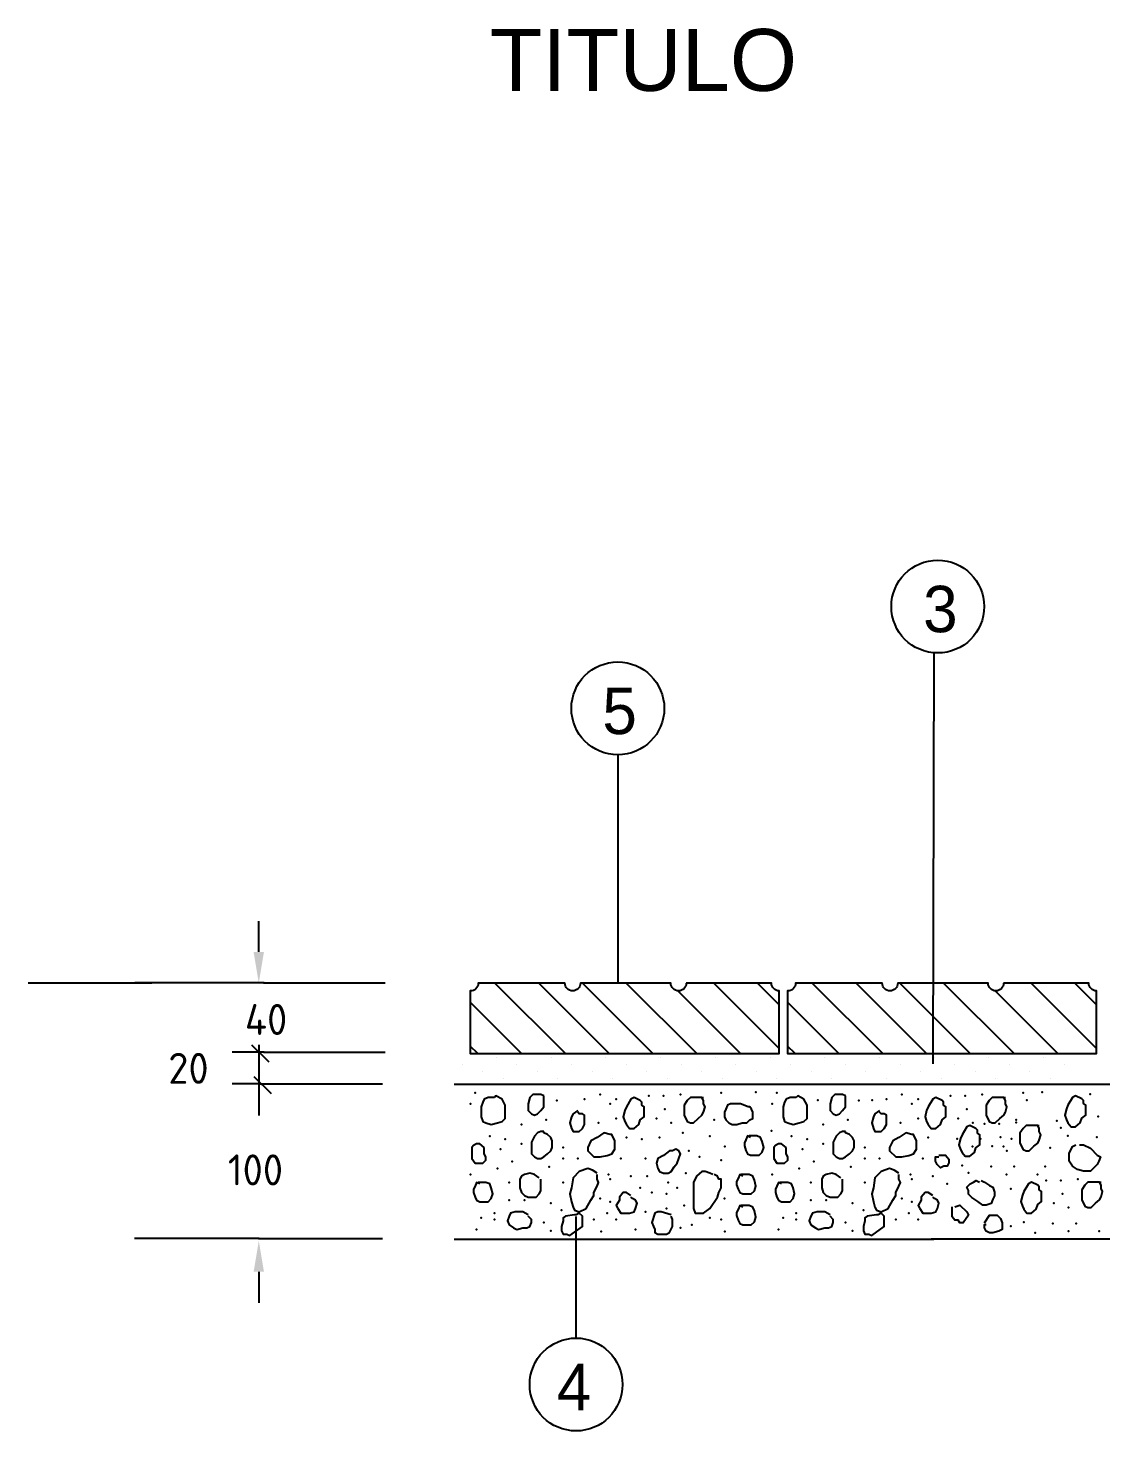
# Model space of a CAD drawing. Extents: x 20.4 to 32.7, y 14.4 to 24.5.
# Drawn here: x 20.439 to 23.905, y 19.952 to 24.485 of the extents above; entities that cross this region are included whole.
import ezdxf

# ---------------------------------------------------------------- set-up
doc = ezdxf.new("R2010")
doc.units = 0
doc.header["$LTSCALE"] = 0.3
doc.header["$MEASUREMENT"] = 0
doc.layers.get('0').update_dxf_attribs({"linetype": 'CONTINUOUS'})
for name, color, linetype in [('C', 7, 'CONTINUOUS'), ('HORMIGON', 7, 'CONTINUOUS'), ('P', 7, 'CONTINUOUS'), ('PANOT', 1, 'CONTINUOUS'), ('TEXTO', 7, 'CONTINUOUS')]:
    doc.layers.add(name, color=color, linetype=linetype)
doc.styles.add('DIN', font='DIN')
doc.styles.add('HELV', font='HELV')
doc.styles.add('LEROY', font='LEROY')

# ---------------------------------------------------------------- blocks, each defined once
blk = doc.blocks.new('*X6')
at = {"color": 0}
for p, q in [((20.855, 6.45831), (20.89719, 6.5005)), ((20.855, 6.48659), (20.86891, 6.5005)), ((20.90826, 6.455), (20.95376, 6.5005)), ((20.92498, 6.5), (20.92547, 6.5005)), ((20.93655, 6.455), (20.98204, 6.5005)), ((20.96483, 6.455), (21.01033, 6.5005)), ((20.99312, 6.455), (21.03861, 6.5005)), ((20.87998, 6.455), (20.9205, 6.49552)), ((21.0214, 6.455), (21.05455, 6.48815)), ((21.04968, 6.455), (21.05455, 6.45987))]:
    blk.add_line(p, q, dxfattribs=at)
blk = doc.blocks.new('PANOT', base_point=(20.855, 6.455))
at = {"layer": 'PANOT'}
blk.add_lwpolyline([(20.915, 6.5005, 1), (20.925, 6.5005), (20.98344, 6.5005, 1), (20.99344, 6.5005), (21.04936, 6.5005, 0.425776), (21.05455, 6.4955), (21.05455, 6.455), (20.855, 6.455), (20.855, 6.4955, 0.414214), (20.86, 6.5005)], format="xyb", close=True, dxfattribs=at)
blk.add_blockref('*X6', (0, 0))
blk = doc.blocks.new('*X8')
at = {"color": 0}
for p, q in [((20.85523, 6.44793), (20.85523, 6.44793)), ((20.87733, 6.45235), (20.87733, 6.45235)), ((20.89059, 6.44793), (20.89059, 6.44793)), ((20.91268, 6.45235), (20.91268, 6.45235)), ((20.92594, 6.44793), (20.92594, 6.44793)), ((20.94804, 6.45235), (20.94804, 6.45235)), ((20.9613, 6.44793), (20.9613, 6.44793)), ((20.98339, 6.45235), (20.98339, 6.45235)), ((20.99665, 6.44793), (20.99665, 6.44793)), ((21.01875, 6.45235), (21.01875, 6.45235)), ((21.03201, 6.44793), (21.03201, 6.44793)), ((21.0541, 6.45235), (21.0541, 6.45235)), ((21.06736, 6.44793), (21.06736, 6.44793)), ((21.08946, 6.45235), (21.08946, 6.45235)), ((21.10272, 6.44793), (21.10272, 6.44793)), ((21.12482, 6.45235), (21.12482, 6.45235)), ((21.13807, 6.44793), (21.13807, 6.44793)), ((21.16017, 6.45235), (21.16017, 6.45235)), ((21.17343, 6.44793), (21.17343, 6.44793)), ((21.19553, 6.45235), (21.19553, 6.45235)), ((21.20878, 6.44793), (21.20878, 6.44793)), ((21.23088, 6.45235), (21.23088, 6.45235)), ((21.24414, 6.44793), (21.24414, 6.44793)), ((20.86849, 6.44351), (20.86849, 6.44351)), ((20.88175, 6.43909), (20.88175, 6.43909)), ((20.90384, 6.44351), (20.90384, 6.44351)), ((20.9171, 6.43909), (20.9171, 6.43909)), ((20.9392, 6.44351), (20.9392, 6.44351)), ((20.95246, 6.43909), (20.95246, 6.43909)), ((20.97455, 6.44351), (20.97455, 6.44351)), ((20.98781, 6.43909), (20.98781, 6.43909)), ((21.00991, 6.44351), (21.00991, 6.44351)), ((21.02317, 6.43909), (21.02317, 6.43909)), ((21.04527, 6.44351), (21.04527, 6.44351)), ((21.05852, 6.43909), (21.05852, 6.43909)), ((21.08062, 6.44351), (21.08062, 6.44351)), ((21.09388, 6.43909), (21.09388, 6.43909)), ((21.11598, 6.44351), (21.11598, 6.44351)), ((21.12923, 6.43909), (21.12923, 6.43909)), ((21.15133, 6.44351), (21.15133, 6.44351)), ((21.16459, 6.43909), (21.16459, 6.43909)), ((21.18669, 6.44351), (21.18669, 6.44351)), ((21.19995, 6.43909), (21.19995, 6.43909)), ((21.22204, 6.44351), (21.22204, 6.44351)), ((21.2353, 6.43909), (21.2353, 6.43909))]:
    blk.add_line(p, q, dxfattribs=at)

msp = doc.modelspace()

# ---------------------------------------------------------------- linework, layer by layer
at = {"color": 0, "linetype": 'ByBlock'}
msp.add_line((20.4392, 21.39945), (20.8392, 21.39945), dxfattribs=at)
for points in [[(21.94545, 21.02932), (21.9255, 21.02932), (21.91304, 21.02433), (21.90805, 21.01436), (21.90307, 20.9994), (21.90307, 20.96699), (21.90805, 20.95203), (21.91802, 20.94705), (21.93548, 20.94206), (21.95542, 20.94705), (21.97038, 20.95203), (21.98035, 20.962), (21.98035, 21.00439), (21.97038, 21.02433), (21.95043, 21.0343), (21.94545, 21.02932)], [(22.105, 21.0343), (22.09503, 21.03929), (22.0701, 21.03929), (22.06012, 21.02932), (22.05514, 21.00937), (22.05514, 20.98693), (22.06511, 20.97696), (22.07508, 20.97198), (22.08505, 20.97696), (22.09503, 20.98693), (22.105, 20.9994), (22.105, 21.0343)], [(22.92045, 21.02932), (22.9005, 21.02932), (22.88804, 21.02433), (22.88305, 21.01436), (22.87807, 20.9994), (22.87807, 20.96699), (22.88305, 20.95203), (22.89302, 20.94705), (22.91048, 20.94206), (22.93042, 20.94705), (22.94538, 20.95203), (22.95535, 20.962), (22.95535, 21.00439), (22.94538, 21.02433), (22.92543, 21.0343), (22.92045, 21.02932)], [(23.08, 21.0343), (23.07003, 21.03929), (23.0451, 21.03929), (23.03512, 21.02932), (23.03014, 21.00937), (23.03014, 20.98693), (23.04011, 20.97696), (23.05008, 20.97198), (23.06005, 20.97696), (23.07003, 20.98693), (23.08, 20.9994), (23.08, 21.0343)], [(23.84303, 21.02482), (23.82309, 21.03479), (23.81312, 21.0298), (23.79816, 21.00487), (23.79317, 20.99241), (23.78819, 20.97246), (23.79317, 20.9575), (23.79816, 20.94753), (23.80813, 20.93507), (23.82309, 20.93507), (23.83805, 20.94753), (23.84303, 20.96249), (23.8555, 20.97246), (23.8555, 21.00487), (23.84802, 21.00986), (23.84802, 21.01983), (23.84303, 21.02482)], [(22.21469, 20.98693), (22.19973, 20.97696), (22.19475, 20.96699), (22.18976, 20.94705), (22.19475, 20.92959), (22.19973, 20.91962), (22.21968, 20.91962), (22.22965, 20.92959), (22.23713, 20.94206), (22.23713, 20.97198), (22.22965, 20.97696), (22.21968, 20.97696), (22.21469, 20.98195)], [(22.41662, 21.01934), (22.39668, 21.02932), (22.38671, 21.02433), (22.37175, 20.9994), (22.36676, 20.98693), (22.36178, 20.96699), (22.36676, 20.95203), (22.37175, 20.94206), (22.38172, 20.92959), (22.39668, 20.92959), (22.41164, 20.94206), (22.41662, 20.95702), (22.42909, 20.96699), (22.42909, 20.9994), (22.42161, 21.00439), (22.42161, 21.01436), (22.41662, 21.01934)], [(22.61606, 21.02932), (22.57867, 21.02932), (22.56869, 21.01934), (22.55872, 21.00439), (22.55872, 20.97198), (22.56869, 20.95203), (22.57867, 20.94705), (22.58864, 20.94705), (22.6036, 20.962), (22.61606, 20.97198), (22.62105, 20.98195), (22.62603, 20.9994), (22.62105, 21.00937), (22.62105, 21.01934), (22.61606, 21.02932), (22.62105, 21.02932)], [(22.76564, 20.9994), (22.74071, 21.00937), (22.7083, 21.00937), (22.69833, 21.00439), (22.69334, 20.99192), (22.68836, 20.98195), (22.68836, 20.96699), (22.69334, 20.95702), (22.70332, 20.94705), (22.71329, 20.94206), (22.72825, 20.94206), (22.7457, 20.94705), (22.76065, 20.94705), (22.77063, 20.95702), (22.7806, 20.962), (22.7806, 20.98195), (22.77561, 20.99192), (22.77063, 20.9994), (22.76564, 20.9994)], [(23.18969, 20.98693), (23.17473, 20.97696), (23.16975, 20.96699), (23.16476, 20.94705), (23.16975, 20.92959), (23.17473, 20.91962), (23.19468, 20.91962), (23.20465, 20.92959), (23.21213, 20.94206), (23.21213, 20.97198), (23.20465, 20.97696), (23.19468, 20.97696), (23.18969, 20.98195)], [(23.39162, 21.01934), (23.37168, 21.02932), (23.36171, 21.02433), (23.34675, 20.9994), (23.34176, 20.98693), (23.33678, 20.96699), (23.34176, 20.95203), (23.34675, 20.94206), (23.35672, 20.92959), (23.37168, 20.92959), (23.38664, 20.94206), (23.39162, 20.95702), (23.40409, 20.96699), (23.40409, 20.9994), (23.39661, 21.00439), (23.39661, 21.01436), (23.39162, 21.01934)], [(23.59106, 21.02932), (23.55367, 21.02932), (23.54369, 21.01934), (23.53372, 21.00439), (23.53372, 20.97198), (23.54369, 20.95203), (23.55367, 20.94705), (23.56364, 20.94705), (23.5786, 20.962), (23.59106, 20.97198), (23.59605, 20.98195), (23.60103, 20.9994), (23.59605, 21.00937), (23.59605, 21.01934), (23.59106, 21.02932), (23.59605, 21.02932)], [(22.105, 20.91962), (22.09503, 20.91962), (22.08505, 20.91464), (22.07508, 20.90466), (22.06511, 20.88472), (22.06511, 20.84733), (22.07508, 20.83735), (22.08505, 20.83237), (22.09503, 20.83237), (22.105, 20.83735), (22.11746, 20.84733), (22.12744, 20.8573), (22.13242, 20.86727), (22.13242, 20.88971), (22.12744, 20.89968), (22.11746, 20.90965), (22.105, 20.91464), (22.105, 20.91962)], [(22.3194, 20.90965), (22.29945, 20.91464), (22.27701, 20.89968), (22.25707, 20.88971), (22.2471, 20.86727), (22.2471, 20.8573), (22.26704, 20.83735), (22.28699, 20.83735), (22.30942, 20.84234), (22.32438, 20.84733), (22.33435, 20.86228), (22.33435, 20.88971), (22.32438, 20.90965), (22.3194, 20.90965)], [(22.77308, 20.9001), (22.76311, 20.90508), (22.75812, 20.89262), (22.75314, 20.88265), (22.75314, 20.87267), (22.75812, 20.85772), (22.76311, 20.84774), (22.77308, 20.84276), (22.8005, 20.84276), (22.81048, 20.85273), (22.81546, 20.86769), (22.81048, 20.88763), (22.80549, 20.9001), (22.79302, 20.90508), (22.76809, 20.90508)], [(23.08, 20.91962), (23.07003, 20.91962), (23.06005, 20.91464), (23.05008, 20.90466), (23.04011, 20.88472), (23.04011, 20.84733), (23.05008, 20.83735), (23.06005, 20.83237), (23.07003, 20.83237), (23.08, 20.83735), (23.09246, 20.84733), (23.10244, 20.8573), (23.10742, 20.86727), (23.10742, 20.88971), (23.10244, 20.89968), (23.09246, 20.90965), (23.08, 20.91464), (23.08, 20.91962)], [(23.2944, 20.90965), (23.27445, 20.91464), (23.25201, 20.89968), (23.23207, 20.88971), (23.2221, 20.86727), (23.2221, 20.8573), (23.24204, 20.83735), (23.26199, 20.83735), (23.28442, 20.84234), (23.29938, 20.84733), (23.30935, 20.86228), (23.30935, 20.88971), (23.29938, 20.90965), (23.2944, 20.90965)], [(23.50106, 20.92906), (23.48111, 20.93903), (23.47114, 20.93405), (23.45618, 20.90912), (23.4512, 20.89665), (23.44621, 20.87671), (23.4512, 20.86175), (23.45618, 20.85178), (23.46615, 20.83931), (23.48111, 20.83931), (23.49607, 20.85178), (23.50106, 20.86673), (23.51352, 20.87671), (23.51352, 20.90912), (23.50604, 20.9141), (23.50604, 20.92407), (23.50106, 20.92906)], [(23.70049, 20.93903), (23.6631, 20.93903), (23.65313, 20.92906), (23.64316, 20.9141), (23.64316, 20.88169), (23.65313, 20.86175), (23.6631, 20.85676), (23.67307, 20.85676), (23.68803, 20.87172), (23.70049, 20.88169), (23.70548, 20.89166), (23.71047, 20.90912), (23.70548, 20.91909), (23.70548, 20.92906), (23.70049, 20.93903), (23.70548, 20.93903)], [(21.91304, 20.86727), (21.89808, 20.87973), (21.88811, 20.87973), (21.87814, 20.87475), (21.87315, 20.86727), (21.87315, 20.83237), (21.88312, 20.81741), (21.90805, 20.81741), (21.91802, 20.82738), (21.91802, 20.83735), (21.91304, 20.84733), (21.91304, 20.86727)], [(22.51136, 20.8573), (22.49141, 20.84234), (22.47396, 20.83237), (22.46897, 20.81741), (22.47396, 20.79996), (22.47895, 20.78999), (22.49141, 20.785), (22.50637, 20.785), (22.51634, 20.78999), (22.52631, 20.80494), (22.53629, 20.81741), (22.54626, 20.84733), (22.54127, 20.8573), (22.5313, 20.86228), (22.52133, 20.8573), (22.51136, 20.8573), (22.50637, 20.85231)], [(22.88804, 20.86727), (22.87308, 20.87973), (22.86311, 20.87973), (22.85314, 20.87475), (22.84815, 20.86727), (22.84815, 20.83237), (22.85812, 20.81741), (22.88305, 20.81741), (22.89302, 20.82738), (22.89302, 20.83735), (22.88804, 20.84733), (22.88804, 20.86727)], [(22.09004, 20.77004), (22.07508, 20.78001), (22.06012, 20.785), (22.04267, 20.78001), (22.0327, 20.77503), (22.02772, 20.76506), (22.02772, 20.73763), (22.0327, 20.72267), (22.04267, 20.7127), (22.05514, 20.70772), (22.08007, 20.70772), (22.09004, 20.71769), (22.09503, 20.72766), (22.09503, 20.76506)], [(22.27701, 20.785), (22.26206, 20.79497), (22.2471, 20.79996), (22.21968, 20.78999), (22.19973, 20.77004), (22.19475, 20.73763), (22.18976, 20.71769), (22.19475, 20.69276), (22.19973, 20.67531), (22.20472, 20.66533), (22.21968, 20.66035), (22.24211, 20.67032), (22.25707, 20.69774), (22.26704, 20.7127), (22.26704, 20.72267), (22.27701, 20.74262), (22.282, 20.75508), (22.27701, 20.76506), (22.27701, 20.78001)], [(22.65096, 20.78001), (22.64099, 20.785), (22.62603, 20.78999), (22.61606, 20.78999), (22.59861, 20.77503), (22.58864, 20.75508), (22.58864, 20.67032), (22.59362, 20.65536), (22.62105, 20.65536), (22.64099, 20.67032), (22.66592, 20.70772), (22.67091, 20.72267), (22.67839, 20.73763), (22.67839, 20.76506), (22.67091, 20.76506), (22.66592, 20.77503), (22.65595, 20.78001)], [(22.74808, 20.7751), (22.73811, 20.78008), (22.73312, 20.76762), (22.72814, 20.75765), (22.72814, 20.74767), (22.73312, 20.73272), (22.73811, 20.72274), (22.74808, 20.71776), (22.7755, 20.71776), (22.78548, 20.72773), (22.79046, 20.74269), (22.78548, 20.76263), (22.78049, 20.7751), (22.76802, 20.78008), (22.74309, 20.78008)], [(23.06504, 20.77004), (23.05008, 20.78001), (23.03512, 20.785), (23.01767, 20.78001), (23.0077, 20.77503), (23.00272, 20.76506), (23.00272, 20.73763), (23.0077, 20.72267), (23.01767, 20.7127), (23.03014, 20.70772), (23.05507, 20.70772), (23.06504, 20.71769), (23.07003, 20.72766), (23.07003, 20.76506)], [(23.25201, 20.785), (23.23706, 20.79497), (23.2221, 20.79996), (23.19468, 20.78999), (23.17473, 20.77004), (23.16975, 20.73763), (23.16476, 20.71769), (23.16975, 20.69276), (23.17473, 20.67531), (23.17972, 20.66533), (23.19468, 20.66035), (23.21711, 20.67032), (23.23207, 20.69774), (23.24204, 20.7127), (23.24204, 20.72267), (23.25201, 20.74262), (23.257, 20.75508), (23.25201, 20.76506), (23.25201, 20.78001)], [(21.89808, 20.7501), (21.88811, 20.75508), (21.88312, 20.74262), (21.87814, 20.73265), (21.87814, 20.72267), (21.88312, 20.70772), (21.88811, 20.69774), (21.89808, 20.69276), (21.9255, 20.69276), (21.93548, 20.70273), (21.94046, 20.71769), (21.93548, 20.73763), (21.93049, 20.7501), (21.91802, 20.75508), (21.89309, 20.75508)], [(22.38671, 20.7127), (22.37175, 20.72267), (22.36178, 20.72267), (22.34931, 20.70772), (22.34931, 20.69774), (22.33934, 20.68029), (22.34433, 20.67032), (22.3543, 20.65536), (22.38172, 20.65536), (22.39668, 20.66035), (22.40166, 20.67032), (22.40665, 20.68777), (22.40166, 20.69774), (22.39169, 20.70273), (22.38671, 20.70772)], [(22.87308, 20.7501), (22.86311, 20.75508), (22.85812, 20.74262), (22.85314, 20.73265), (22.85314, 20.72267), (22.85812, 20.70772), (22.86311, 20.69774), (22.87308, 20.69276), (22.9005, 20.69276), (22.91048, 20.70273), (22.91546, 20.71769), (22.91048, 20.73763), (22.90549, 20.7501), (22.89302, 20.75508), (22.86809, 20.75508)], [(23.36171, 20.7127), (23.34675, 20.72267), (23.33678, 20.72267), (23.32431, 20.70772), (23.32431, 20.69774), (23.31434, 20.68029), (23.31933, 20.67032), (23.3293, 20.65536), (23.35672, 20.65536), (23.37168, 20.66035), (23.37666, 20.67032), (23.38165, 20.68777), (23.37666, 20.69774), (23.36669, 20.70273), (23.36171, 20.70772)], [(23.70077, 20.74576), (23.68083, 20.75573), (23.67085, 20.75074), (23.6559, 20.72581), (23.65091, 20.71335), (23.64592, 20.6934), (23.65091, 20.67844), (23.6559, 20.66847), (23.66587, 20.65601), (23.68083, 20.65601), (23.69578, 20.66847), (23.70077, 20.68343), (23.71324, 20.6934), (23.71324, 20.72581), (23.70576, 20.7308), (23.70576, 20.74077), (23.70077, 20.74576)], [(23.90021, 20.75573), (23.86281, 20.75573), (23.85284, 20.74576), (23.84287, 20.7308), (23.84287, 20.69839), (23.85284, 20.67844), (23.86281, 20.67346), (23.87279, 20.67346), (23.88774, 20.68842), (23.90021, 20.69839), (23.9052, 20.70836), (23.91018, 20.72581), (23.9052, 20.73578), (23.9052, 20.74576), (23.90021, 20.75573), (23.9052, 20.75573)], [(22.74808, 20.6751), (22.73811, 20.68008), (22.73312, 20.66762), (22.72814, 20.65765), (22.72814, 20.64767), (22.73312, 20.63272), (22.73811, 20.62274), (22.74808, 20.61776), (22.7755, 20.61776), (22.78548, 20.62773), (22.79046, 20.64269), (22.78548, 20.66263), (22.78049, 20.6751), (22.76802, 20.68008), (22.74309, 20.68008)], [(22.05514, 20.65038), (22.03769, 20.66035), (22.01276, 20.66035), (21.9978, 20.65536), (21.99281, 20.64539), (21.98783, 20.63043), (21.99281, 20.61797), (22.00777, 20.60799), (22.01774, 20.60301), (22.03769, 20.60799), (22.05015, 20.60799), (22.06012, 20.61298), (22.06511, 20.62545), (22.06511, 20.63542), (22.05514, 20.64539)], [(22.20472, 20.65038), (22.1748, 20.64539), (22.16732, 20.6404), (22.16732, 20.63043), (22.16234, 20.61298), (22.16234, 20.59802), (22.16732, 20.58805), (22.17979, 20.58805), (22.18976, 20.58306), (22.22965, 20.61298), (22.22965, 20.64539), (22.21968, 20.65536), (22.2097, 20.65038), (22.20472, 20.65038)], [(22.51634, 20.65038), (22.48393, 20.66035), (22.47396, 20.66035), (22.46399, 20.65536), (22.45402, 20.62545), (22.459, 20.61298), (22.46399, 20.60301), (22.46399, 20.59304), (22.47396, 20.58805), (22.50138, 20.58805), (22.51136, 20.59304), (22.52133, 20.61298), (22.52133, 20.63542), (22.51634, 20.64539)], [(23.03014, 20.65038), (23.01269, 20.66035), (22.98776, 20.66035), (22.9728, 20.65536), (22.96781, 20.64539), (22.96283, 20.63043), (22.96781, 20.61797), (22.98277, 20.60799), (22.99274, 20.60301), (23.01269, 20.60799), (23.02515, 20.60799), (23.03512, 20.61298), (23.04011, 20.62545), (23.04011, 20.63542), (23.03014, 20.64539)], [(23.17972, 20.65038), (23.1498, 20.64539), (23.14232, 20.6404), (23.14232, 20.63043), (23.13734, 20.61298), (23.13734, 20.59802), (23.14232, 20.58805), (23.15479, 20.58805), (23.16476, 20.58306), (23.20465, 20.61298), (23.20465, 20.64539), (23.19468, 20.65536), (23.1847, 20.65038), (23.17972, 20.65038)]]:
    msp.add_lwpolyline(points)
for p in [(21.88312, 21.04427), (22.28699, 21.03929), (22.44404, 21.0343), (22.49141, 21.0343), (22.54626, 21.03929), (22.67839, 21.04427), (22.85812, 21.04427), (23.26199, 21.03929), (23.41904, 21.0343), (23.46641, 21.0343), (23.52126, 21.03929), (23.65339, 21.04427), (23.87046, 21.03977), (21.86816, 21.00937), (22.14738, 21.01934), (22.23713, 21.02433), (22.3194, 21.00937), (22.33934, 21.02433), (22.4964, 20.99192), (22.84316, 21.00937), (23.12238, 21.01934), (23.21213, 21.02433), (23.2944, 21.00937), (23.31434, 21.02433), (23.4714, 20.99192), (22.0327, 20.94206), (22.11248, 20.95702), (22.282, 20.94705), (22.33934, 20.962), (22.46897, 20.962), (22.51634, 20.94705), (22.65595, 20.95702), (23.0077, 20.94206), (23.08748, 20.95702), (23.257, 20.94705), (23.31434, 20.962), (23.44397, 20.962), (23.49134, 20.94705), (23.52848, 20.94402), (23.57584, 20.94402), (23.63069, 20.949), (23.63095, 20.95702), (23.76282, 20.95399), (23.89539, 20.96748), (21.93049, 20.90466), (22.37175, 20.89968), (22.47895, 20.89968), (22.55374, 20.91464), (22.64099, 20.90466), (22.90549, 20.90466), (23.34675, 20.89968), (23.58083, 20.90164), (23.79816, 20.90515), (21.96539, 20.86228), (21.98035, 20.89469), (22.0327, 20.87973), (22.16732, 20.86727), (22.42161, 20.89469), (22.57368, 20.8573), (22.94039, 20.86228), (22.95535, 20.89469), (23.0077, 20.87973), (23.14232, 20.86727), (23.55341, 20.87172), (23.60077, 20.85676), (23.74038, 20.86673), (22.00279, 20.82239), (22.12245, 20.80494), (22.16732, 20.83237), (22.21469, 20.83237), (22.3543, 20.83237), (22.43407, 20.83237), (22.60858, 20.83735), (22.67839, 20.82738), (22.97779, 20.82239), (23.09745, 20.80494), (23.14232, 20.83237), (23.18969, 20.83237), (23.3293, 20.83237), (23.45618, 20.80939), (21.86816, 20.78001), (21.95542, 20.79996), (22.31441, 20.78001), (22.3194, 20.76506), (22.38671, 20.77503), (22.43906, 20.77503), (22.56371, 20.785), (22.84316, 20.78001), (22.93042, 20.79996), (23.28941, 20.78001), (23.2944, 20.76506), (23.36171, 20.77503), (23.72819, 20.76071), (23.77556, 20.76071), (23.83041, 20.7657), (21.99281, 20.75508), (22.16732, 20.75508), (22.41662, 20.73763), (22.45402, 20.72267), (22.50138, 20.71769), (22.50637, 20.75508), (22.53629, 20.73763), (22.96781, 20.75508), (23.14232, 20.75508), (23.78055, 20.71833), (21.99281, 20.69774), (22.04267, 20.69774), (22.12744, 20.68777), (22.28699, 20.70273), (22.3194, 20.69276), (22.50138, 20.67032), (22.55872, 20.68029), (22.68836, 20.70273), (22.96781, 20.69774), (23.01767, 20.69774), (23.10244, 20.68777), (23.26199, 20.70273), (23.2944, 20.69276), (23.75312, 20.68842), (23.80049, 20.67346), (21.90307, 20.6404), (21.94545, 20.65536), (21.94545, 20.63542), (22.105, 20.62545), (22.16234, 20.66533), (22.26704, 20.63542), (22.30942, 20.65536), (22.33934, 20.63542), (22.43407, 20.66035), (22.64099, 20.6404), (22.67839, 20.63542), (22.87807, 20.6404), (22.92045, 20.65536), (22.92045, 20.63542), (23.08, 20.62545), (23.13734, 20.66533), (23.24204, 20.63542), (23.28442, 20.65536), (23.31434, 20.63542), (23.6559, 20.62609), (21.88811, 20.60301), (22.12744, 20.59802), (22.40166, 20.60301), (22.54626, 20.60799), (22.58365, 20.61797), (22.86311, 20.60301), (23.10244, 20.59802)]:
    msp.add_point(p)
at = {"layer": 'C', "color": 0, "linetype": 'ByBlock'}
for p, q in [((21.18448, 21.49945), (21.18448, 21.59945)), ((21.20096, 21.39945), (20.78448, 21.39945)), ((21.20096, 21.17604), (21.09842, 21.17604)), ((21.18448, 21.0735), (21.58448, 21.0735)), ((21.18448, 20.57358), (21.58448, 20.57358)), ((21.18448, 20.46623), (21.18448, 20.36623))]:
    msp.add_line(p, q, dxfattribs=at)
at = {"layer": 'C'}
for p, q in [((21.20096, 21.39945), (21.59319, 21.39945)), ((21.16068, 21.19985), (21.21745, 21.14491)), ((21.18448, 21.19985), (21.18448, 20.97095)), ((21.20096, 21.17604), (21.59319, 21.17604)), ((21.168, 21.0973), (21.22477, 21.04237)), ((21.18448, 21.0735), (21.09842, 21.0735)), ((21.18448, 20.57358), (20.78319, 20.57358))]:
    msp.add_line(p, q, dxfattribs=at)
at = {"layer": 'C', "color": 0, "linetype": 'ByBlock'}
for p in [(21.20096, 21.39945), (21.18448, 21.17604), (21.20096, 21.17604), (21.18448, 21.0735), (21.18448, 20.57358), (21.18448, 20.57358)]:
    msp.add_point(p, dxfattribs=at)
for points in [[(21.20115, 21.49945), (21.16782, 21.49945), (21.18448, 21.39945)], [(21.20115, 20.46623), (21.16782, 20.46623), (21.18448, 20.56623)]]:
    msp.add_solid(points, dxfattribs=at)
at = {"layer": 'HORMIGON'}
for p, q in [((23.97896, 21.07118), (23.78579, 21.07118)), ((24.40396, 20.57118), (23.35627, 20.57118))]:
    msp.add_line(p, q, dxfattribs=at)
for points in [[(23.83504, 20.87614), (23.84872, 20.87614), (23.8706, 20.86519), (23.89249, 20.84331), (23.90343, 20.83784), (23.89796, 20.82416), (23.89249, 20.81321), (23.8706, 20.79133), (23.84872, 20.79133), (23.82956, 20.7968), (23.81315, 20.80774), (23.80221, 20.82416), (23.80221, 20.84878), (23.81315, 20.87067), (23.82409, 20.87614)], [(23.38089, 20.84331), (23.40278, 20.84331), (23.41372, 20.82963), (23.41372, 20.81868), (23.40825, 20.80774), (23.3973, 20.80774), (23.38636, 20.80227), (23.37542, 20.81321), (23.36995, 20.82416), (23.36995, 20.83784), (23.38089, 20.83784)], [(23.51768, 20.76123), (23.52862, 20.75576), (23.54504, 20.74482), (23.55598, 20.73934), (23.56145, 20.72293), (23.56145, 20.71199), (23.55598, 20.70104), (23.55051, 20.68736), (23.5341, 20.68189), (23.52315, 20.68189), (23.50674, 20.69283), (23.48759, 20.70651), (23.47664, 20.71746), (23.47664, 20.7284), (23.47117, 20.73934), (23.48211, 20.75029), (23.49306, 20.75576), (23.50127, 20.76123), (23.51221, 20.75576)], [(23.43287, 20.67642), (23.44928, 20.68189), (23.47117, 20.66), (23.47664, 20.64906), (23.46023, 20.62444), (23.44928, 20.62444), (23.44381, 20.63265), (23.43287, 20.63265), (23.42466, 20.64359), (23.42466, 20.67642)], [(23.52862, 20.62444), (23.54504, 20.64906), (23.56966, 20.64906), (23.5806, 20.63812), (23.58608, 20.62444), (23.58608, 20.60255), (23.57513, 20.59708), (23.55598, 20.59161), (23.54504, 20.59161), (23.5341, 20.59708), (23.52862, 20.60802), (23.52862, 20.61897), (23.5341, 20.61897)]]:
    msp.add_lwpolyline(points, dxfattribs=at)
for p in [(23.47664, 20.78585), (23.40825, 20.75029), (23.61343, 20.73387), (23.61343, 20.61349), (23.69277, 20.59161)]:
    msp.add_point(p, dxfattribs=at)
at = {"layer": 'P'}
for p, q in [((23.79045, 21.07118), (21.81545, 21.07118)), ((21.81545, 20.57118), (23.36545, 20.57118))]:
    msp.add_line(p, q, dxfattribs=at)
for p in [(22.79045, 21.04618), (23.71545, 21.04618), (22.99045, 21.02118), (23.16545, 21.02118), (23.66545, 21.02118), (22.84045, 20.92118), (23.44045, 20.89618), (23.51545, 20.89618), (23.61545, 20.89618), (23.77488, 20.9309), (23.89186, 20.90165), (22.69045, 20.87118), (23.49045, 20.87118), (23.59045, 20.87118), (23.54988, 20.8059), (23.62488, 20.8059), (23.72488, 20.8059), (23.59988, 20.7809), (23.69988, 20.7809), (22.29045, 20.59618), (22.69045, 20.59618), (23.7496, 20.62259), (23.7996, 20.59759), (23.8246, 20.62259), (23.8996, 20.59759)]:
    msp.add_point(p, dxfattribs=at)
at = {"layer": 'TEXTO'}
for p, q in [((23.36522, 22.46612), (23.36174, 21.13759)), ((22.34427, 22.13645), (22.34427, 21.40277)), ((22.20956, 20.25199), (22.20956, 20.645))]:
    msp.add_line(p, q, dxfattribs=at)
for centre in [(23.37785, 22.61559), (22.34427, 22.28645), (22.20956, 20.10199)]:
    msp.add_circle(centre, 0.15, dxfattribs=at)

# ---------------------------------------------------------------- block references
at = {"layer": 'P', "yscale": 5, "zscale": 5}
for name, p, xscale in [('PANOT', (22.86545, 21.17118), -5), ('PANOT', (23.89045, 21.17118), -5), ('*X8', (-82.43455, -11.10382), 5)]:
    msp.add_blockref(name, p, dxfattribs=dict(at, xscale=xscale))

# ---------------------------------------------------------------- texts
at = {"layer": 'C', "color": 0, "linetype": 'ByBlock', "style": 'DIN'}
for s, p in [('40', (21.13948, 21.23136)), ('100', (21.08448, 20.74541))]:
    msp.add_text(s, height=0.1, dxfattribs=at).set_placement(p)
at = {"layer": 'C', "style": 'DIN'}
msp.add_text('20', height=0.1, dxfattribs=at).set_placement((20.892, 21.0735))
at = {"layer": 'C', "style": 'HELV', "flags": 4}
msp.add_attdef('TITULO', (21.93005, 24.28166), 'SECCIO EMBORNAL', height=0.2, dxfattribs=at)
at = {"layer": 'TEXTO', "style": 'LEROY'}
for s, p in [('3', (23.33035, 22.53263)), ('5', (22.29427, 22.20349)), ('4', (22.14706, 20.01903))]:
    msp.add_text(s, height=0.15, dxfattribs=at).set_placement(p)

doc.saveas('drawing.dxf')
